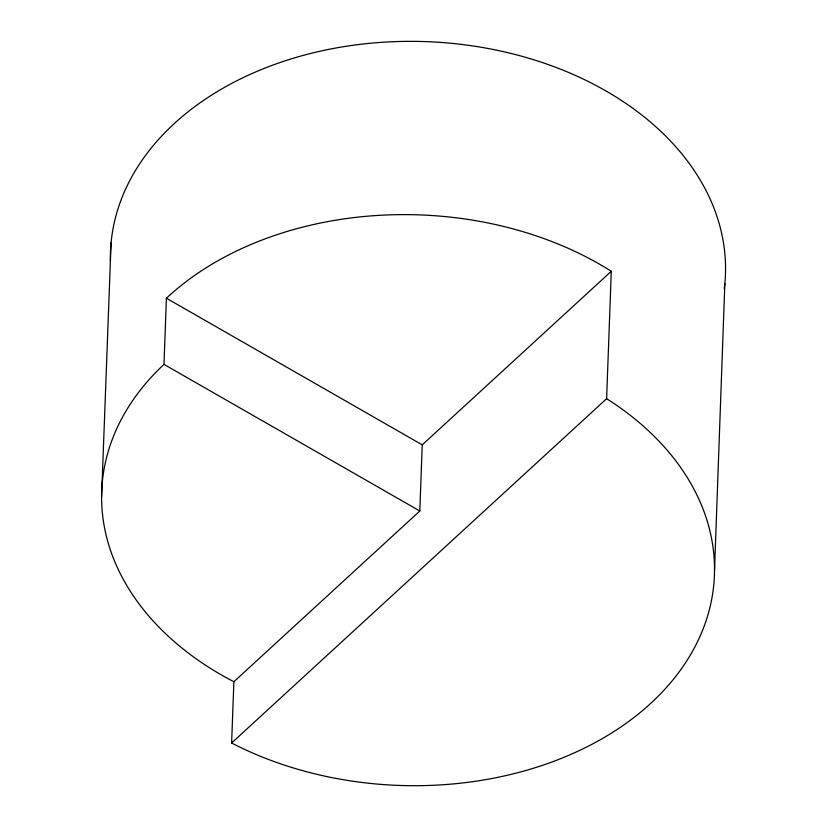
<?xml version="1.0" encoding="UTF-8"?>
<svg xmlns="http://www.w3.org/2000/svg" width="827" height="827" viewBox="0 0 827 827"><rect width="100%" height="100%" fill="white"/><g stroke="black" fill="none" stroke-linecap="round" stroke-linejoin="round"><path stroke-width="1.24" d="M714.518 570.32L724.845 283.537M101.597 496.469L111.076 242.838M163.984 364.376L166.413 298.227A307.685 221.698 2.1 0 1 611.287 271.277L606.615 398.686A307.685 221.698 2.1 0 1 650.591 703.508A307.685 221.698 2.1 0 1 231.622 742.997L233.876 681.727A307.685 221.698 2.1 0 1 163.984 364.376L419.816 511.003L233.876 681.727M419.816 511.003L422.235 444.854L611.287 271.277M231.622 742.997L606.615 398.686M166.413 298.227L422.235 444.854M110.404 260.743A307.685 221.698 2.1 0 1 429.813 41.784A307.685 221.698 2.1 0 1 724.287 288.633"/></g></svg>
